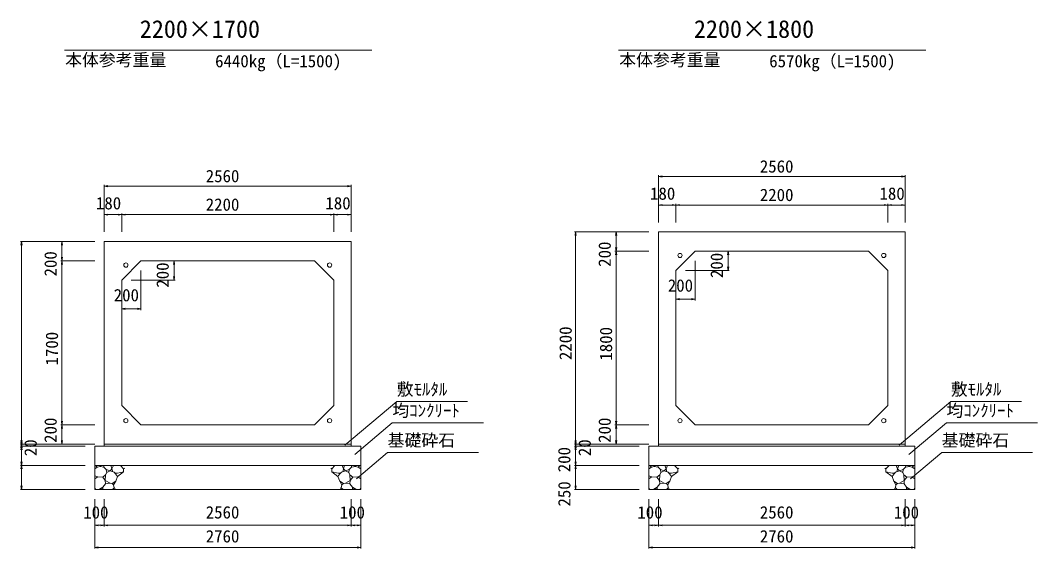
# Model space of a CAD drawing. Units: millimetres on the paper. Extents: x 0 to 841, y 0 to 594.
# Drawn here: x 212.6 to 423.7, y 279.2 to 388.8 of the extents above; entities that cross this region are included whole.
import ezdxf
from ezdxf.enums import TextEntityAlignment as Align

# ---------------------------------------------------------------- set-up
doc = ezdxf.new("R2010")
doc.units = ezdxf.units.MM
for name, color, linetype, lineweight in [('0_2', 7, 'Continuous', 9), ('D-STR-DIM（寸法）', 7, 'Continuous', 18), ('D-STR-HTXT（旗揚げ）', 4, 'Continuous', 18), ('D-STR-STRn（構造物）', 5, 'Continuous', 18), ('D-STR（構造物外形線）', 1, 'Continuous', 18)]:
    doc.layers.add(name, color=color, linetype=linetype, lineweight=lineweight)
doc.layers.add('D-STR-TXT（文字）', color=7, linetype='Continuous')
doc.styles.add('ＭＳ ゴシック', font='')
doc.styles.get('ＭＳ ゴシック').set_extended_font_data('MS Gothic')

msp = doc.modelspace()

# ---------------------------------------------------------------- linework, layer by layer
at = {"layer": '0_2'}
for p, q in [((344.99, 356.37), (345.74, 356.495)), ((345.74, 356.245), (344.99, 356.37)), ((395.44, 356.495), (396.19, 356.37)), ((396.19, 356.37), (395.44, 356.245)), ((230.051, 354.37), (230.801, 354.495)), ((230.801, 354.245), (230.051, 354.37)), ((280.501, 354.495), (281.251, 354.37)), ((281.251, 354.37), (280.501, 354.245)), ((344.99, 350.463), (345.74, 350.588)), ((345.74, 350.338), (344.99, 350.463)), ((347.84, 350.588), (348.59, 350.463)), ((348.59, 350.463), (347.84, 350.338)), ((348.59, 350.463), (349.34, 350.588)), ((349.34, 350.338), (348.59, 350.463)), ((391.84, 350.588), (392.59, 350.463)), ((392.59, 350.463), (391.84, 350.338)), ((392.59, 350.463), (393.34, 350.588)), ((393.34, 350.338), (392.59, 350.463)), ((395.44, 350.588), (396.19, 350.463)), ((396.19, 350.463), (395.44, 350.338)), ((230.051, 348.463), (230.801, 348.588)), ((230.801, 348.338), (230.051, 348.463)), ((232.901, 348.588), (233.651, 348.463)), ((233.651, 348.463), (232.901, 348.338)), ((233.651, 348.463), (234.401, 348.588)), ((234.401, 348.338), (233.651, 348.463)), ((276.901, 348.588), (277.651, 348.463)), ((277.651, 348.463), (276.901, 348.338)), ((277.651, 348.463), (278.401, 348.588)), ((278.401, 348.338), (277.651, 348.463)), ((280.501, 348.588), (281.251, 348.463)), ((281.251, 348.463), (280.501, 348.338)), ((327.694, 344.12), (327.819, 344.87)), ((327.819, 344.87), (327.944, 344.12)), ((336.081, 344.12), (336.206, 344.87)), ((336.206, 344.87), (336.331, 344.12)), ((212.755, 342.12), (212.88, 342.87)), ((212.88, 342.87), (213.005, 342.12)), ((221.141, 342.12), (221.266, 342.87)), ((221.266, 342.87), (221.391, 342.12)), ((336.206, 340.87), (336.081, 341.62)), ((336.081, 340.12), (336.206, 340.87)), ((336.331, 341.62), (336.206, 340.87)), ((336.206, 340.87), (336.331, 340.12)), ((221.266, 338.87), (221.141, 339.62)), ((221.141, 338.12), (221.266, 338.87)), ((221.391, 339.62), (221.266, 338.87)), ((221.266, 338.87), (221.391, 338.12)), ((221.266, 304.87), (221.141, 305.62)), ((221.141, 304.12), (221.266, 304.87)), ((221.391, 305.62), (221.266, 304.87)), ((221.266, 304.87), (221.391, 304.12)), ((336.206, 304.87), (336.081, 305.62)), ((336.081, 304.12), (336.206, 304.87)), ((336.331, 305.62), (336.206, 304.87)), ((336.206, 304.87), (336.331, 304.12)), ((212.88, 300.87), (212.755, 301.62)), ((212.88, 300.47), (212.755, 301.22)), ((212.755, 300.12), (212.88, 300.87)), ((212.755, 299.72), (212.88, 300.47)), ((213.005, 301.62), (212.88, 300.87)), ((213.005, 301.22), (212.88, 300.47)), ((212.88, 300.87), (213.005, 300.12)), ((212.88, 300.47), (213.005, 299.72)), ((221.266, 300.87), (221.141, 301.62)), ((221.391, 301.62), (221.266, 300.87)), ((327.819, 300.87), (327.694, 301.62)), ((327.819, 300.47), (327.694, 301.22)), ((327.694, 300.12), (327.819, 300.87)), ((327.694, 299.72), (327.819, 300.47)), ((327.944, 301.62), (327.819, 300.87)), ((327.944, 301.22), (327.819, 300.47)), ((327.819, 300.87), (327.944, 300.12)), ((327.819, 300.47), (327.944, 299.72)), ((336.206, 300.87), (336.081, 301.62)), ((336.331, 301.62), (336.206, 300.87)), ((212.88, 296.47), (212.755, 297.22)), ((212.755, 295.72), (212.88, 296.47)), ((213.005, 297.22), (212.88, 296.47)), ((212.88, 296.47), (213.005, 295.72)), ((327.819, 296.47), (327.694, 297.22)), ((327.694, 295.72), (327.819, 296.47)), ((327.944, 297.22), (327.819, 296.47)), ((327.819, 296.47), (327.944, 295.72)), ((212.88, 291.47), (212.755, 292.22)), ((213.005, 292.22), (212.88, 291.47)), ((327.819, 291.47), (327.694, 292.22)), ((327.944, 292.22), (327.819, 291.47)), ((228.051, 284.047), (228.801, 284.172)), ((228.801, 283.922), (228.051, 284.047)), ((229.301, 284.172), (230.051, 284.047)), ((230.051, 284.047), (229.301, 283.922)), ((230.051, 284.047), (230.801, 284.172)), ((230.801, 283.922), (230.051, 284.047)), ((280.501, 284.172), (281.251, 284.047)), ((281.251, 284.047), (280.501, 283.922)), ((281.251, 284.047), (282.001, 284.172)), ((282.001, 283.922), (281.251, 284.047)), ((282.501, 284.172), (283.251, 284.047)), ((283.251, 284.047), (282.501, 283.922)), ((342.99, 284.047), (343.74, 284.172)), ((343.74, 283.922), (342.99, 284.047)), ((344.24, 284.172), (344.99, 284.047)), ((344.99, 284.047), (344.24, 283.922)), ((344.99, 284.047), (345.74, 284.172)), ((345.74, 283.922), (344.99, 284.047)), ((395.44, 284.172), (396.19, 284.047)), ((396.19, 284.047), (395.44, 283.922)), ((396.19, 284.047), (396.94, 284.172)), ((396.94, 283.922), (396.19, 284.047)), ((397.44, 284.172), (398.19, 284.047)), ((398.19, 284.047), (397.44, 283.922)), ((228.051, 279.452), (228.801, 279.577)), ((228.801, 279.327), (228.051, 279.452)), ((282.501, 279.577), (283.251, 279.452)), ((283.251, 279.452), (282.501, 279.327)), ((342.99, 279.452), (343.74, 279.577)), ((343.74, 279.327), (342.99, 279.452)), ((397.44, 279.577), (398.19, 279.452)), ((398.19, 279.452), (397.44, 279.327))]:
    msp.add_line(p, q, dxfattribs=at)
at = {"layer": '0_2', "color": 9, "lineweight": 18}
for p, q in [((344.99, 356.37), (345.09, 356.37)), ((396.19, 356.37), (396.09, 356.37)), ((230.051, 354.37), (230.151, 354.37)), ((281.251, 354.37), (281.151, 354.37)), ((344.99, 350.463), (345.09, 350.463)), ((348.59, 350.463), (348.49, 350.463)), ((348.59, 350.463), (348.69, 350.463)), ((392.59, 350.463), (392.49, 350.463)), ((392.59, 350.463), (392.69, 350.463)), ((396.19, 350.463), (396.09, 350.463)), ((230.051, 348.463), (230.151, 348.463)), ((233.651, 348.463), (233.551, 348.463)), ((233.651, 348.463), (233.751, 348.463)), ((277.651, 348.463), (277.551, 348.463)), ((277.651, 348.463), (277.751, 348.463)), ((281.251, 348.463), (281.151, 348.463)), ((327.819, 344.87), (327.819, 344.77)), ((336.206, 344.87), (336.206, 344.77)), ((212.88, 342.87), (212.88, 342.77)), ((221.266, 342.87), (221.266, 342.77)), ((336.206, 340.87), (336.206, 340.97)), ((336.206, 340.87), (336.206, 340.77)), ((221.266, 338.87), (221.266, 338.97)), ((221.266, 338.87), (221.266, 338.77)), ((221.266, 304.87), (221.266, 304.97)), ((221.266, 304.87), (221.266, 304.77)), ((336.206, 304.87), (336.206, 304.97)), ((336.206, 304.87), (336.206, 304.77)), ((212.88, 300.87), (212.88, 300.97)), ((212.88, 300.87), (212.88, 300.77)), ((212.88, 300.47), (212.88, 300.57)), ((212.88, 300.47), (212.88, 300.37)), ((221.266, 300.87), (221.266, 300.97)), ((327.819, 300.87), (327.819, 300.97)), ((327.819, 300.87), (327.819, 300.77)), ((327.819, 300.47), (327.819, 300.57)), ((327.819, 300.47), (327.819, 300.37)), ((336.206, 300.87), (336.206, 300.97)), ((212.88, 296.47), (212.88, 296.57)), ((212.88, 296.47), (212.88, 296.37)), ((327.819, 296.47), (327.819, 296.57)), ((327.819, 296.47), (327.819, 296.37)), ((212.88, 291.47), (212.88, 291.57)), ((327.819, 291.47), (327.819, 291.57)), ((228.051, 284.047), (228.151, 284.047)), ((230.051, 284.047), (229.951, 284.047)), ((230.051, 284.047), (230.151, 284.047)), ((281.251, 284.047), (281.151, 284.047)), ((281.251, 284.047), (281.351, 284.047)), ((283.251, 284.047), (283.151, 284.047)), ((342.99, 284.047), (343.09, 284.047)), ((344.99, 284.047), (344.89, 284.047)), ((344.99, 284.047), (345.09, 284.047)), ((396.19, 284.047), (396.09, 284.047)), ((396.19, 284.047), (396.29, 284.047)), ((398.19, 284.047), (398.09, 284.047)), ((228.051, 279.452), (228.151, 279.452)), ((283.251, 279.452), (283.151, 279.452)), ((342.99, 279.452), (343.09, 279.452)), ((398.19, 279.452), (398.09, 279.452))]:
    msp.add_line(p, q, dxfattribs=at)
at = {"layer": 'D-STR-DIM（寸法）'}
for p, q in [((230.051, 344.87), (230.051, 354.62)), ((281.251, 344.87), (281.251, 354.62)), ((344.99, 346.87), (344.99, 356.62)), ((345.09, 356.37), (396.09, 356.37)), ((396.19, 346.87), (396.19, 356.62)), ((230.151, 354.37), (281.151, 354.37)), ((345.09, 350.463), (348.49, 350.463)), ((348.59, 346.87), (348.59, 350.713)), ((348.69, 350.463), (392.49, 350.463)), ((392.59, 346.87), (392.59, 350.713)), ((392.69, 350.463), (396.09, 350.463)), ((230.151, 348.463), (233.551, 348.463)), ((233.651, 344.87), (233.651, 348.713)), ((233.751, 348.463), (277.551, 348.463)), ((277.651, 344.87), (277.651, 348.713)), ((277.751, 348.463), (281.151, 348.463)), ((342.99, 344.87), (327.569, 344.87)), ((327.819, 344.77), (327.819, 300.97)), ((336.206, 340.97), (336.206, 344.77)), ((228.051, 342.87), (212.63, 342.87)), ((212.88, 342.77), (212.88, 300.97)), ((221.266, 338.97), (221.266, 342.77)), ((342.99, 340.87), (335.956, 340.87)), ((336.206, 304.97), (336.206, 340.77)), ((354.59, 340.87), (359.695, 340.87)), ((359.32, 340.12), (359.445, 340.87)), ((359.445, 340.87), (359.445, 340.77)), ((359.445, 340.87), (359.57, 340.12)), ((359.445, 336.97), (359.445, 340.77)), ((228.051, 338.87), (221.016, 338.87)), ((221.266, 304.97), (221.266, 338.77)), ((239.651, 338.87), (244.756, 338.87)), ((244.381, 338.12), (244.506, 338.87)), ((244.506, 338.87), (244.506, 338.77)), ((244.506, 338.87), (244.631, 338.12)), ((244.506, 334.97), (244.506, 338.77)), ((352.59, 338.87), (352.59, 330.672)), ((237.651, 336.87), (237.651, 328.672)), ((244.506, 334.87), (244.381, 335.62)), ((244.631, 335.62), (244.506, 334.87)), ((350.59, 336.87), (359.695, 336.87)), ((359.445, 336.87), (359.32, 337.62)), ((359.57, 337.62), (359.445, 336.87)), ((359.445, 336.87), (359.445, 336.97)), ((235.651, 334.87), (244.756, 334.87)), ((244.506, 334.87), (244.506, 334.97)), ((348.59, 334.87), (348.59, 330.672)), ((233.651, 332.87), (233.651, 328.672)), ((348.59, 330.922), (349.34, 331.047)), ((348.59, 330.922), (348.69, 330.922)), ((349.34, 330.797), (348.59, 330.922)), ((352.49, 330.922), (348.69, 330.922)), ((351.84, 331.047), (352.59, 330.922)), ((352.59, 330.922), (351.84, 330.797)), ((352.59, 330.922), (352.49, 330.922)), ((233.651, 328.922), (234.401, 329.047)), ((233.651, 328.922), (233.751, 328.922)), ((234.401, 328.797), (233.651, 328.922)), ((237.551, 328.922), (233.751, 328.922)), ((236.901, 329.047), (237.651, 328.922)), ((237.651, 328.922), (236.901, 328.797)), ((237.651, 328.922), (237.551, 328.922)), ((228.051, 304.87), (221.016, 304.87)), ((221.266, 300.97), (221.266, 304.77)), ((342.99, 304.87), (335.956, 304.87)), ((336.206, 300.97), (336.206, 304.77)), ((228.051, 300.87), (212.63, 300.87)), ((226.051, 300.47), (212.63, 300.47)), ((212.88, 300.77), (212.88, 300.57)), ((212.88, 300.37), (212.88, 296.57)), ((342.99, 300.87), (327.569, 300.87)), ((340.99, 300.47), (327.569, 300.47)), ((327.819, 300.77), (327.819, 300.57)), ((327.819, 300.37), (327.819, 296.57)), ((226.051, 296.47), (212.63, 296.47)), ((212.88, 296.37), (212.88, 291.57)), ((340.99, 296.47), (327.569, 296.47)), ((327.819, 296.37), (327.819, 291.57)), ((226.051, 291.47), (212.63, 291.47)), ((340.99, 291.47), (327.569, 291.47)), ((228.051, 289.47), (228.051, 279.202)), ((230.051, 289.47), (230.051, 283.797)), ((281.251, 289.47), (281.251, 283.797)), ((283.251, 289.47), (283.251, 279.202)), ((342.99, 289.47), (342.99, 279.202)), ((344.99, 289.47), (344.99, 283.797)), ((396.19, 289.47), (396.19, 283.797)), ((398.19, 289.47), (398.19, 279.202)), ((228.151, 284.047), (229.951, 284.047)), ((230.151, 284.047), (281.151, 284.047)), ((281.351, 284.047), (283.151, 284.047)), ((343.09, 284.047), (344.89, 284.047)), ((345.09, 284.047), (396.09, 284.047)), ((396.29, 284.047), (398.09, 284.047)), ((228.151, 279.452), (283.151, 279.452)), ((343.09, 279.452), (398.09, 279.452))]:
    msp.add_line(p, q, dxfattribs=at)
at = {"layer": 'D-STR-HTXT（旗揚げ）'}
for p, q in [((221.759, 382.584), (285.543, 382.584)), ((336.699, 382.584), (400.482, 382.584)), ((279.968, 300.681), (290.701, 309.699)), ((305.363, 309.699), (290.701, 309.699)), ((394.907, 300.681), (405.64, 309.699)), ((420.302, 309.699), (405.64, 309.699)), ((281.989, 298.747), (289.789, 305.3)), ((308.714, 305.3), (289.789, 305.3)), ((396.929, 298.747), (404.728, 305.3)), ((423.654, 305.3), (404.728, 305.3)), ((282.34, 293.689), (288.814, 299.129)), ((307.677, 299.129), (288.814, 299.129)), ((397.279, 293.689), (403.753, 299.129)), ((422.616, 299.129), (403.753, 299.129))]:
    msp.add_line(p, q, dxfattribs=at)
at = {"layer": 'D-STR-STRn（構造物）'}
for p, q in [((228.051, 300.47), (283.251, 300.47)), ((228.051, 300.47), (228.051, 291.47)), ((230.051, 300.87), (230.051, 300.47)), ((281.251, 300.87), (281.251, 300.47)), ((283.251, 300.47), (283.251, 291.47)), ((342.99, 300.47), (398.19, 300.47)), ((342.99, 300.47), (342.99, 291.47)), ((344.99, 300.87), (344.99, 300.47)), ((396.19, 300.87), (396.19, 300.47)), ((398.19, 300.47), (398.19, 291.47)), ((228.051, 296.47), (283.251, 296.47)), ((228.583, 296.075), (228.051, 295.762)), ((228.583, 296.075), (228.252, 296.47)), ((229.168, 296.264), (228.583, 296.075)), ((229.168, 296.264), (229.36, 296.47)), ((229.977, 296.133), (229.168, 296.264)), ((229.977, 296.133), (229.958, 296.47)), ((230.464, 295.602), (229.977, 296.133)), ((230.553, 294.982), (230.464, 295.602)), ((231.237, 295.336), (230.464, 295.602)), ((231.639, 295.752), (231.237, 295.336)), ((231.412, 296.47), (231.639, 295.752)), ((231.639, 295.752), (231.919, 296.47)), ((231.639, 295.752), (231.795, 295.129)), ((233.414, 296.47), (234.06, 295.75)), ((234.06, 295.75), (234.279, 295.859)), ((234.06, 295.75), (234.06, 295.159)), ((277.242, 295.75), (277.024, 295.859)), ((277.889, 296.47), (277.242, 295.75)), ((277.242, 295.75), (277.242, 295.159)), ((279.663, 295.752), (279.383, 296.47)), ((279.663, 295.752), (279.507, 295.129)), ((279.89, 296.47), (279.663, 295.752)), ((279.663, 295.752), (280.065, 295.336)), ((280.065, 295.336), (280.838, 295.602)), ((280.75, 294.982), (280.838, 295.602)), ((280.838, 295.602), (281.326, 296.133)), ((281.326, 296.133), (281.344, 296.47)), ((281.326, 296.133), (282.134, 296.264)), ((282.134, 296.264), (281.943, 296.47)), ((282.134, 296.264), (282.719, 296.075)), ((282.719, 296.075), (283.051, 296.47)), ((282.719, 296.075), (283.251, 295.762)), ((342.99, 296.47), (398.19, 296.47)), ((343.523, 296.075), (342.99, 295.762)), ((343.523, 296.075), (343.191, 296.47)), ((344.108, 296.264), (343.523, 296.075)), ((344.108, 296.264), (344.299, 296.47)), ((344.916, 296.133), (344.108, 296.264)), ((344.916, 296.133), (344.898, 296.47)), ((345.403, 295.602), (344.916, 296.133)), ((345.492, 294.982), (345.403, 295.602)), ((346.177, 295.336), (345.403, 295.602)), ((346.579, 295.752), (346.177, 295.336)), ((346.351, 296.47), (346.579, 295.752)), ((346.579, 295.752), (346.858, 296.47)), ((346.579, 295.752), (346.735, 295.129)), ((348.353, 296.47), (348.999, 295.75)), ((348.999, 295.75), (349.218, 295.859)), ((348.999, 295.75), (348.999, 295.159)), ((392.182, 295.75), (391.963, 295.859)), ((392.828, 296.47), (392.182, 295.75)), ((392.182, 295.75), (392.182, 295.159)), ((394.602, 295.752), (394.323, 296.47)), ((394.602, 295.752), (394.446, 295.129)), ((394.83, 296.47), (394.602, 295.752)), ((394.602, 295.752), (395.004, 295.336)), ((395.004, 295.336), (395.778, 295.602)), ((395.689, 294.982), (395.778, 295.602)), ((395.778, 295.602), (396.265, 296.133)), ((396.265, 296.133), (396.283, 296.47)), ((396.265, 296.133), (397.073, 296.264)), ((397.073, 296.264), (396.882, 296.47)), ((397.073, 296.264), (397.658, 296.075)), ((397.658, 296.075), (397.99, 296.47)), ((397.658, 296.075), (398.19, 295.762)), ((228.699, 294.061), (228.051, 294.334)), ((228.051, 293.692), (228.699, 294.061)), ((228.699, 294.061), (229.718, 294.044)), ((229.718, 294.044), (230.317, 294.51)), ((230.246, 293.31), (229.718, 294.044)), ((230.246, 293.31), (230.317, 294.51)), ((230.317, 294.51), (230.553, 294.982)), ((230.553, 294.982), (231.237, 295.336)), ((231.237, 295.336), (232.064, 295.03)), ((232.064, 295.03), (232.37, 294.739)), ((232.217, 294.885), (232.778, 294.83)), ((232.37, 294.739), (232.784, 294.189)), ((232.784, 294.189), (232.42, 293.217)), ((232.778, 294.83), (234.06, 295.159)), ((232.784, 294.189), (234.06, 295.159)), ((234.06, 295.159), (234.085, 295.153)), ((277.242, 295.159), (277.217, 295.153)), ((278.524, 294.83), (277.242, 295.159)), ((278.519, 294.189), (277.242, 295.159)), ((278.932, 294.739), (278.519, 294.189)), ((278.519, 294.189), (278.882, 293.217)), ((279.085, 294.885), (278.524, 294.83)), ((279.238, 295.03), (278.932, 294.739)), ((280.065, 295.336), (279.238, 295.03)), ((280.75, 294.982), (280.065, 295.336)), ((280.985, 294.51), (280.75, 294.982)), ((281.056, 293.31), (280.985, 294.51)), ((281.585, 294.044), (280.985, 294.51)), ((281.056, 293.31), (281.585, 294.044)), ((282.603, 294.061), (281.585, 294.044)), ((282.603, 294.061), (283.251, 294.334)), ((283.251, 293.692), (282.603, 294.061)), ((343.639, 294.061), (342.99, 294.334)), ((342.99, 293.692), (343.639, 294.061)), ((343.639, 294.061), (344.657, 294.044)), ((344.657, 294.044), (345.257, 294.51)), ((345.186, 293.31), (344.657, 294.044)), ((345.186, 293.31), (345.257, 294.51)), ((345.257, 294.51), (345.492, 294.982)), ((345.492, 294.982), (346.177, 295.336)), ((346.177, 295.336), (347.003, 295.03)), ((347.003, 295.03), (347.31, 294.739)), ((347.157, 294.885), (347.718, 294.83)), ((347.31, 294.739), (347.723, 294.189)), ((347.723, 294.189), (347.359, 293.217)), ((347.718, 294.83), (348.999, 295.159)), ((347.723, 294.189), (348.999, 295.159)), ((348.999, 295.159), (349.024, 295.153)), ((392.182, 295.159), (392.157, 295.153)), ((393.463, 294.83), (392.182, 295.159)), ((393.458, 294.189), (392.182, 295.159)), ((393.871, 294.739), (393.458, 294.189)), ((393.458, 294.189), (393.822, 293.217)), ((394.024, 294.885), (393.463, 294.83)), ((394.178, 295.03), (393.871, 294.739)), ((395.004, 295.336), (394.178, 295.03)), ((395.689, 294.982), (395.004, 295.336)), ((395.924, 294.51), (395.689, 294.982)), ((395.995, 293.31), (395.924, 294.51)), ((396.524, 294.044), (395.924, 294.51)), ((395.995, 293.31), (396.524, 294.044)), ((397.542, 294.061), (396.524, 294.044)), ((397.542, 294.061), (398.19, 294.334)), ((398.19, 293.692), (397.542, 294.061)), ((228.264, 291.47), (228.051, 291.915)), ((228.051, 291.47), (283.251, 291.47)), ((229.078, 291.562), (228.698, 291.47)), ((229.078, 291.562), (229.76, 291.936)), ((229.706, 291.585), (229.078, 291.562)), ((229.969, 291.47), (229.706, 291.585)), ((229.76, 291.936), (230.31, 292.634)), ((229.76, 291.936), (229.773, 291.588)), ((230.31, 292.634), (230.246, 293.31)), ((230.246, 293.31), (231.24, 292.772)), ((231.24, 292.772), (230.31, 292.634)), ((231.659, 292.741), (231.24, 292.772)), ((232.42, 293.217), (231.659, 292.741)), ((231.659, 292.741), (231.976, 292.416)), ((231.717, 291.47), (232.094, 291.847)), ((231.976, 292.416), (232.42, 293.217)), ((232.094, 291.847), (231.976, 292.416)), ((232.094, 291.847), (232.289, 291.665)), ((279.327, 292.416), (278.882, 293.217)), ((278.882, 293.217), (279.643, 292.741)), ((279.208, 291.847), (279.013, 291.665)), ((279.208, 291.847), (279.327, 292.416)), ((279.585, 291.47), (279.208, 291.847)), ((279.643, 292.741), (279.327, 292.416)), ((279.643, 292.741), (280.063, 292.772)), ((281.056, 293.31), (280.063, 292.772)), ((280.063, 292.772), (280.992, 292.634)), ((280.992, 292.634), (281.056, 293.31)), ((281.542, 291.936), (280.992, 292.634)), ((281.333, 291.47), (281.596, 291.585)), ((281.542, 291.936), (281.529, 291.588)), ((282.224, 291.562), (281.542, 291.936)), ((281.596, 291.585), (282.224, 291.562)), ((282.224, 291.562), (282.604, 291.47)), ((283.038, 291.47), (283.251, 291.915)), ((343.204, 291.47), (342.99, 291.915)), ((342.99, 291.47), (398.19, 291.47)), ((344.017, 291.562), (343.638, 291.47)), ((344.017, 291.562), (344.699, 291.936)), ((344.646, 291.585), (344.017, 291.562)), ((344.908, 291.47), (344.646, 291.585)), ((344.699, 291.936), (345.249, 292.634)), ((344.699, 291.936), (344.712, 291.588)), ((345.249, 292.634), (345.186, 293.31)), ((345.186, 293.31), (346.179, 292.772)), ((346.179, 292.772), (345.249, 292.634)), ((346.599, 292.741), (346.179, 292.772)), ((347.359, 293.217), (346.599, 292.741)), ((346.599, 292.741), (346.915, 292.416)), ((346.657, 291.47), (347.034, 291.847)), ((346.915, 292.416), (347.359, 293.217)), ((347.034, 291.847), (346.915, 292.416)), ((347.034, 291.847), (347.229, 291.665)), ((394.266, 292.416), (393.822, 293.217)), ((393.822, 293.217), (394.582, 292.741)), ((394.147, 291.847), (393.952, 291.665)), ((394.147, 291.847), (394.266, 292.416)), ((394.524, 291.47), (394.147, 291.847)), ((394.582, 292.741), (394.266, 292.416)), ((394.582, 292.741), (395.002, 292.772)), ((395.995, 293.31), (395.002, 292.772)), ((395.002, 292.772), (395.932, 292.634)), ((395.932, 292.634), (395.995, 293.31)), ((396.482, 291.936), (395.932, 292.634)), ((396.273, 291.47), (396.535, 291.585)), ((396.482, 291.936), (396.469, 291.588)), ((397.164, 291.562), (396.482, 291.936)), ((396.535, 291.585), (397.164, 291.562)), ((397.164, 291.562), (397.543, 291.47)), ((397.977, 291.47), (398.19, 291.915))]:
    msp.add_line(p, q, dxfattribs=at)
at = {"layer": 'D-STR（構造物外形線）'}
for p, q in [((344.99, 344.87), (396.19, 344.87)), ((344.99, 300.87), (344.99, 344.87)), ((396.19, 344.87), (396.19, 300.87)), ((230.051, 342.87), (281.251, 342.87)), ((230.051, 300.87), (230.051, 342.87)), ((281.251, 342.87), (281.251, 300.87)), ((348.59, 336.87), (352.59, 340.87)), ((352.59, 340.87), (388.59, 340.87)), ((388.59, 340.87), (392.59, 336.87)), ((233.651, 334.87), (237.651, 338.87)), ((237.651, 338.87), (273.651, 338.87)), ((273.651, 338.87), (277.651, 334.87)), ((348.59, 308.87), (348.59, 336.87)), ((392.59, 336.87), (392.59, 308.87)), ((233.651, 308.87), (233.651, 334.87)), ((277.651, 334.87), (277.651, 308.87)), ((237.651, 304.87), (233.651, 308.87)), ((277.651, 308.87), (273.651, 304.87)), ((352.59, 304.87), (348.59, 308.87)), ((392.59, 308.87), (388.59, 304.87)), ((273.651, 304.87), (237.651, 304.87)), ((388.59, 304.87), (352.59, 304.87)), ((281.251, 300.87), (230.051, 300.87)), ((396.19, 300.87), (344.99, 300.87))]:
    msp.add_line(p, q, dxfattribs=at)
for centre in [(349.459, 340.002), (391.722, 340.002), (234.52, 338.002), (276.782, 338.002), (234.52, 305.739), (276.782, 305.739), (349.459, 305.739), (391.722, 305.739)]:
    msp.add_circle(centre, 0.44, dxfattribs=at)

# ---------------------------------------------------------------- texts
at = {"layer": 'D-STR-DIM（寸法）', "style": 'ＭＳ ゴシック'}
for s, p in [('2560', (366.025, 356.42)), ('2560', (251.085, 354.42)), ('180', (343.246, 350.788)), ('2200', (366.025, 350.513)), ('180', (390.846, 350.788)), ('180', (228.307, 348.788)), ('2200', (251.085, 348.513)), ('180', (275.907, 348.788)), ('200', (346.938, 331.723)), ('200', (231.999, 329.723)), ('100', (225.676, 284.671)), ('2560', (251.085, 284.684)), ('100', (278.876, 284.671)), ('100', (340.616, 284.671)), ('2560', (366.025, 284.684)), ('100', (393.816, 284.671)), ('2760', (251.085, 279.712)), ('2760', (366.025, 279.712))]:
    msp.add_text(s, height=2.566, dxfattribs=at).set_placement(p, align=Align.BOTTOM_LEFT)
for s, p in [('200', (335.881, 337.645)), ('200', (220.941, 335.645)), ('200', (359.125, 335.321)), ('200', (244.186, 333.321)), ('2200', (327.769, 318.304)), ('1800', (336.156, 318.189)), ('1700', (221.216, 317.189)), ('200', (220.941, 301.135)), ('200', (335.881, 301.135)), ('20', (216.8, 298.378)), ('200', (327.494, 295.041)), ('20', (331.739, 298.378)), ('250', (327.516, 287.93))]:
    msp.add_text(s, height=2.566, rotation=90, dxfattribs=at).set_placement(p, align=Align.BOTTOM_LEFT)
at = {"layer": 'D-STR-TXT（文字）', "style": 'ＭＳ ゴシック'}
for s, height, p in [('2200×1700', 3.666, (237.407, 384.033)), ('2200×1800', 3.666, (352.347, 384.033)), ('本体参考重量', 2.566, (221.913, 378.517)), ('6440kg（L=1500)', 2.566, (253.032, 378.253)), ('本体参考重量', 2.566, (336.852, 378.517)), ('6570kg（L=1500)', 2.566, (367.972, 378.253)), ('敷ﾓﾙﾀﾙ', 2.566, (290.701, 310.199)), ('敷ﾓﾙﾀﾙ', 2.566, (405.64, 310.199)), ('均ｺﾝｸﾘｰﾄ', 2.566, (289.789, 305.8)), ('均ｺﾝｸﾘｰﾄ', 2.566, (404.728, 305.8)), ('基礎砕石', 2.566, (288.814, 299.629)), ('基礎砕石', 2.566, (403.753, 299.629))]:
    msp.add_text(s, height=height, dxfattribs=at).set_placement(p, align=Align.BOTTOM_LEFT)

doc.saveas('drawing.dxf')
